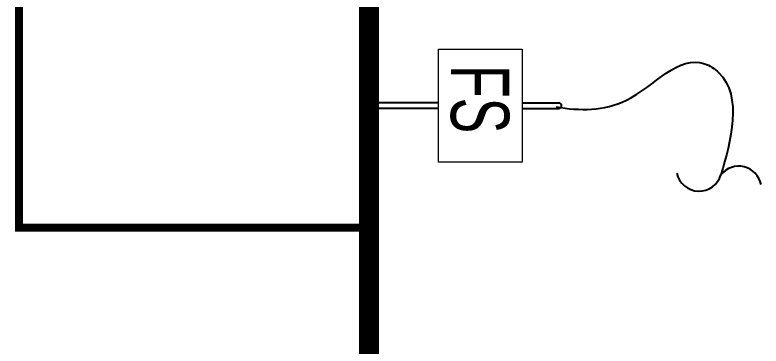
# Model space of a CAD drawing. Header units: millimetres. Extents: x -194958 to 83200, y -72620 to 64568.
# Drawn here: x 50746 to 51679, y 24086 to 24499 of the extents above; entities that cross this region are included whole.
import ezdxf
from ezdxf.enums import TextEntityAlignment as Align

# ---------------------------------------------------------------- set-up
doc = ezdxf.new("R2010")
doc.units = ezdxf.units.MM
doc.header["$LTSCALE"] = 200
doc.linetypes.add('CONTINOUS', pattern=[0])
for name, color, linetype, lineweight in [('_GD-M-FP-SprnBrn-150mm', 113, 'CONTINOUS', 30), ('_GD-M-FP-SprnDrnPipe', 30, 'Continuous', 30), ('VL-LOW-SWITCH', 7, 'Continuous', 20)]:
    doc.layers.add(name, color=color, linetype=linetype, lineweight=lineweight)
doc.layers.add('F-DETL', color=7, linetype='Continuous')
doc.layers.add('F-FireText', color=7, linetype='Continuous')
doc.styles.add('ARIAL', font='ARIALN.TTF')

# ---------------------------------------------------------------- blocks, each defined once
blk = doc.blocks.new('A$C39491083')
at = {"color": 7}
for p, q in [((-60.02, -73.87), (60.02, -73.87)), ((-60.02, -162.84), (-60.02, -73.87)), ((60.02, -73.87), (60.02, -162.84)), ((60.02, -162.84), (-60.02, -162.84))]:
    blk.add_line(p, q, dxfattribs=at)
at = {"layer": 'F-DETL', "linetype": 'Continuous'}
for p, q in [((-2.91, -73.87), (-2.91, 0)), ((2.91, -73.87), (2.91, 0)), ((-2.91, -162.84), (-2.91, -201.95)), ((2.91, -162.84), (2.91, -201.95))]:
    blk.add_line(p, q, dxfattribs=at)
for centre, start, end in [((0, 0), 0, 180), ((0, -201.95), 180, 0)]:
    blk.add_arc(centre, 2.91, start, end, dxfattribs=at)
at = {"layer": 'F-FireText'}
for centre, radius, start, end in [((-66.53, -351.02), 24.31, 102.05529, 253.44849), ((-88.3, -393.27), 24.08, 280.66345, 51.93881)]:
    blk.add_arc(centre, radius, start, end, dxfattribs=at)
at = {"layer": 'F-FireText', "start_tangent": (-0.153615, -0.988131, -0.000001), "end_tangent": (-0.961807, 0.273727, 0)}
blk.add_spline([(-1.4, -199.27, 0), (5.83, -273.89), (44.54, -357.12, 0), (35.23, -371.74), (-73.46, -374.32)], degree=3, dxfattribs=at)
at = {"layer": 'VL-LOW-SWITCH', "style": 'ARIAL', "width": 0.8}
blk.add_text('FS', height=62, rotation=180, dxfattribs=at).set_placement((43.25, -118.21), align=Align.MIDDLE_LEFT)

msp = doc.modelspace()

# ---------------------------------------------------------------- linework, layer by layer
at = {"layer": '_GD-M-FP-SprnBrn-150mm', "const_width": 25}
msp.add_lwpolyline([(51188.65, 24554.19), (51188.65, 21313.46)], dxfattribs=at)
at = {"layer": '_GD-M-FP-SprnDrnPipe', "const_width": 10, "elevation": 0}
msp.add_lwpolyline([(50751.21, 24665.41), (50751.21, 24233.59), (51188.65, 24233.59)], dxfattribs=at)

# ---------------------------------------------------------------- block references
at = {"layer": 'VL-LOW-SWITCH', "xscale": 1.176, "yscale": 1.176, "zscale": 1.176, "rotation": 89.99999999999999}
msp.add_blockref('A$C39491083', (51188.65, 24386.03), dxfattribs=at)

doc.saveas('drawing.dxf')
